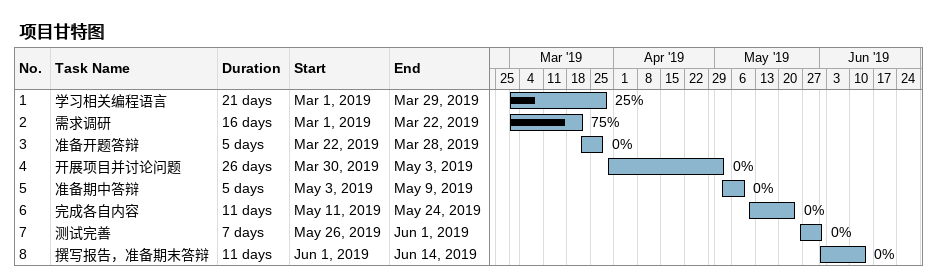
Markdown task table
项目甘特图

| ID | Task | Duration | Start | Finish | % complete |
|---|---|---|---|---|---|
| 1 | 学习相关编程语言 | 21d | 2019-03-01 | 2019-03-29 | 25 |
| 2 | 需求调研 | 16d | 2019-03-01 | 2019-03-22 | 75 |
| 3 | 准备开题答辩 | 5d | 2019-03-22 | 2019-03-28 | 0 |
| 4 | 开展项目并讨论问题 | 26d | 2019-03-30 | 2019-05-03 | 0 |
| 5 | 准备期中答辩 | 5d | 2019-05-03 | 2019-05-09 | 0 |
| 6 | 完成各自内容 | 11d | 2019-05-11 | 2019-05-24 | 0 |
| 7 | 测试完善 | 7d | 2019-05-26 | 2019-06-01 | 0 |
| 8 | 撰写报告，准备期末答辩 | 11d | 2019-06-01 | 2019-06-14 | 0 |
